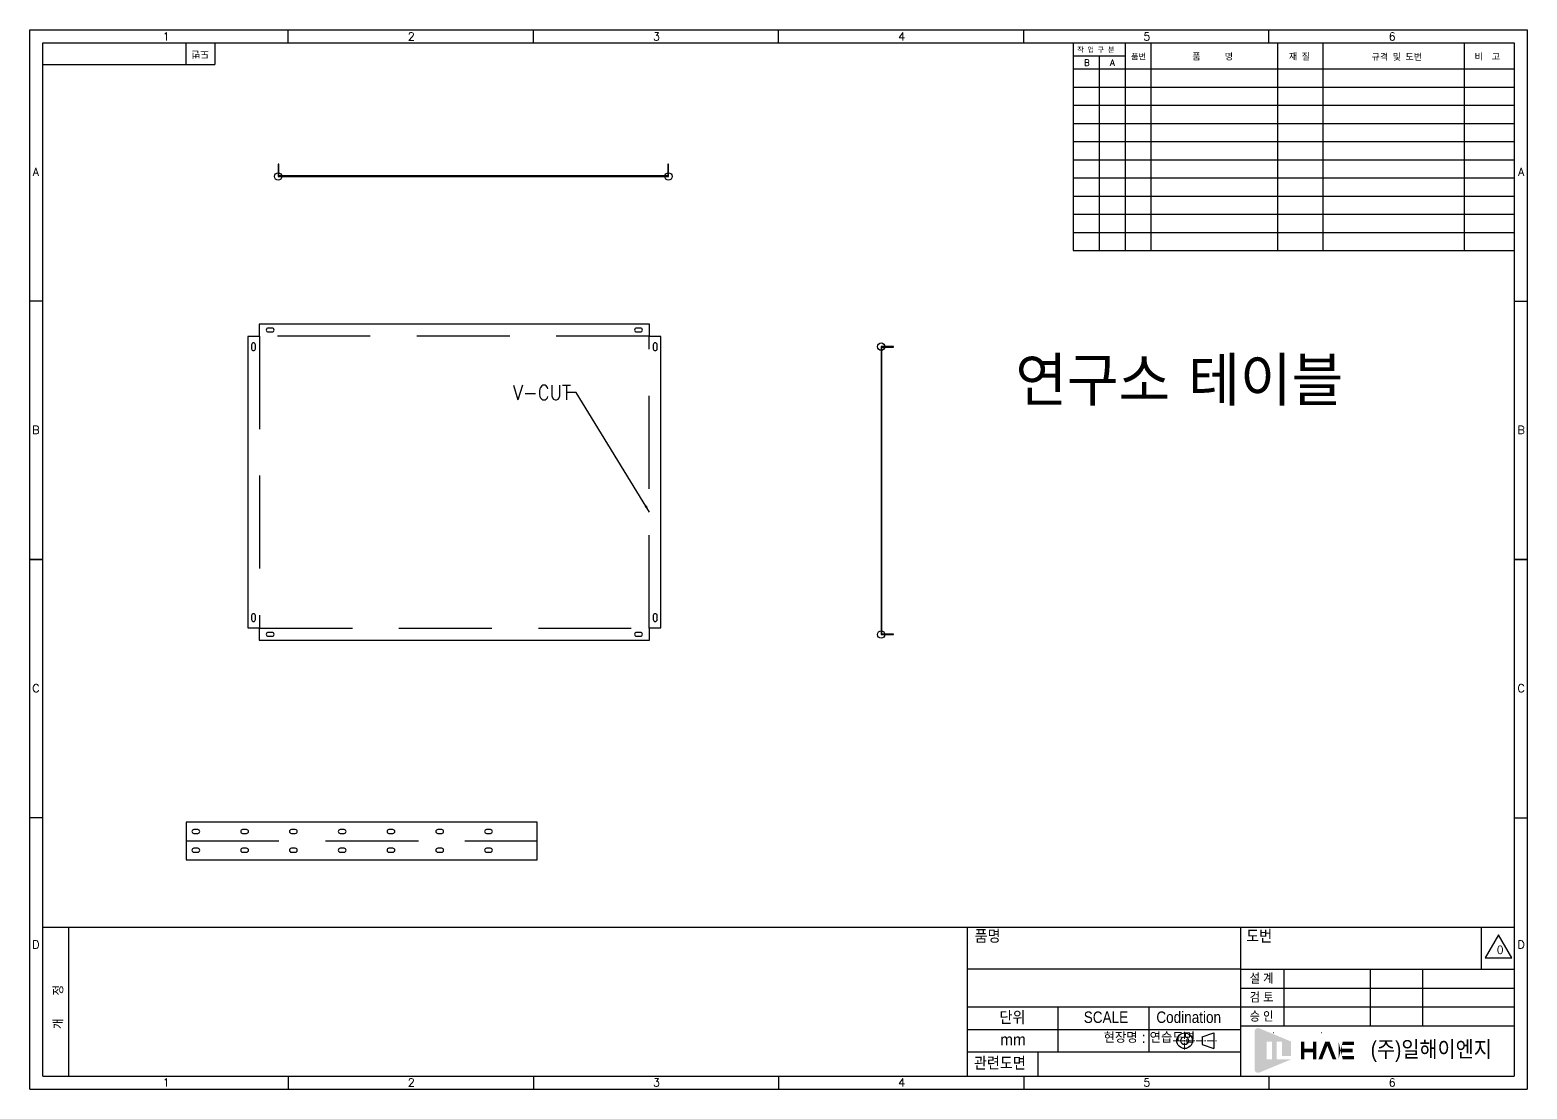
# Model space of a CAD drawing. Header units: millimetres. Extents: x -3500 to 40799, y -720 to 1450.
# Drawn here: x 18730 to 21799, y -720 to 1450 of the extents above; entities that cross this region are included whole.
import ezdxf
from ezdxf.enums import TextEntityAlignment as Align

# ---------------------------------------------------------------- set-up
doc = ezdxf.new("R2010")
doc.units = ezdxf.units.MM
for name, pattern in [('CENTER', [50.800000000000004, 31.75, -6.35, 6.35, -6.35]), ('CENTERX2', [101.60000000000001, 63.5, -12.7, 12.7, -12.7]), ('HIDDEN', [9.524999999999999, 6.35, -3.175])]:
    doc.linetypes.add(name, pattern=pattern)
for name, color, linetype in [('1', 3, 'Continuous'), ('22', 4, 'HIDDEN'), ('레이져', 7, 'Continuous')]:
    doc.layers.add(name, color=color, linetype=linetype)
for name, color, linetype, lineweight in [('1Visible-Basic', 3, 'Continuous', 25), ('3Centerline', 1, 'CENTER', 13), ('Layer1', 1, 'CENTERX2', 25)]:
    doc.layers.add(name, color=color, linetype=linetype, lineweight=lineweight)
doc.styles.add('ADESK1', font='romans.shx', dxfattribs={"width": 0.9, "height": 2.47, "bigfont": 'bigfont.shx'})
doc.styles.add('GHS', font='romans.shx', dxfattribs={"width": 0.9, "height": 2.7, "bigfont": 'ghs.shx'})
doc.styles.add('LGIS', font='gss.shx', dxfattribs={"width": 0.9, "height": 41, "bigfont": 'GHS.SHX'})
doc.styles.add('SIMPLEX', font='simplex.shx', dxfattribs={"bigfont": 'GSM.SHX'})
doc.dimstyles.get("Standard").update_dxf_attribs({"dimtxt": 2.5, "dimasz": 2.5, "dimexe": 1.25, "dimexo": 0.625, "dimtad": 1, "dimcen": 2.5, "dimazin": 3, "dimtfac": 1, "dimtmove": 0, "dimatfit": 3})

# ---------------------------------------------------------------- blocks, each defined once
blk = doc.blocks.new('8x16_horizontal')
at = {"layer": '레이져', "ltscale": 10}
blk.add_lwpolyline([(3.999999980625034, 3.999999988158606), (-4.000000019374966, 3.999999988158606, 0.9999999999999999), (-4.000000019374966, -4.000000011841394), (3.999999980625034, -4.000000011841394, 0.9999999999999999)], format="xyb", close=True, dxfattribs=at)
blk = doc.blocks.new('8x16_vertical')
at = {"layer": '레이져', "ltscale": 10}
blk.add_lwpolyline([(-4.000000008424422, 3.999999996139422), (-4.000000008424422, -4.000000003860578, 0.9999999999999999), (3.999999991575578, -4.000000003860578), (3.999999991575578, 3.999999996139422, 0.9999999999999999)], format="xyb", close=True, dxfattribs=at)
blk = doc.blocks.new('drawings_frame')
at = {"linetype": 'Continuous'}
h = blk.add_hatch(color=7, dxfattribs=at)
edge = h.paths.add_edge_path()
edge.add_line((5725.341413746384, 282.5871844443645), (5873.549164749245, 221.1903406752917))
edge.add_line((5873.549164749129, 221.1903406752863), (5873.549164749129, 154.400828472264))
edge.add_line((5873.549164749129, 154.400828472264), (5830.70735232241, 154.400828472264))
edge.add_line((5830.707352322672, 154.400828472264), (5830.707352322672, 221.1903406752863))
edge.add_line((5830.707352322672, 221.1903406752863), (5806.239477212279, 221.1903406752863))
edge.add_line((5806.239477212133, 221.1903406752863), (5806.239477212133, 138.0889117320366))
edge.add_line((5806.239477212133, 138.0889117320148), (5873.549164749245, 138.0889117320148))
edge.add_line((5873.549164749129, 138.0889117320148), (5725.341413746268, 76.69206796292565))
edge.add_arc((5719.381992986338, 91.8763997541555), 16.31191674023418, 180, 291.4286030821153, ccw=False)
edge.add_line((5703.070076245785, 91.8763997541555), (5703.070076245785, 267.4028526531347))
edge.add_arc((5719.381992986338, 267.4028526531292), 16.31191674023418, 68.57139691788473, 180, ccw=False)
h.paths.add_polyline_path([(5783.947801583912, 138.0889117320148), (5783.947801583912, 221.1903406752863), (5759.479926473898, 221.1903406752863), (5759.479926473898, 138.0889117320148)], flags=17)
blk.add_hatch(color=7, dxfattribs=at).paths.add_polyline_path([(5935.123119112948, 171.4836678335196), (5975.092434056365, 171.4836678335196), (5975.092434056365, 138.0889117320148), (5991.404350796831, 138.0889117320148), (5991.404350796831, 221.1903406752863), (5975.092434056365, 221.1903406752863), (5975.092434056365, 187.7955845737815), (5935.123119112948, 187.7955845737815), (5935.123119112948, 221.1903406752863), (5918.811202372977, 221.1903406752863), (5918.811202372977, 138.0889117320148), (5935.123119112948, 138.0889117320148)])
h = blk.add_hatch(color=7, dxfattribs=at)
h.paths.add_polyline_path([(6166.884135625849, 204.8784239350498), (6166.884135625849, 221.1903406752863), (6094.290987201442, 221.1903406752863), (6094.290987201442, 138.0889117320148), (6166.884135625849, 138.0889117320148), (6166.884135625849, 154.400828472264), (6110.602903941995, 154.400828472264), (6110.602903941995, 171.4836678335196), (6160.027020189911, 171.4836678335196), (6160.027020189911, 187.7955845737815), (6110.602903941995, 187.7955845737815), (6110.602903941995, 204.8784239350498)])
edge = h.paths.add_edge_path(flags=16)
edge.add_line((6113.86528728978, 221.1903406752863), (6094.290987201472, 221.1903406752863))
edge.add_line((6113.86528728978, 138.0889117320148), (6094.290987201472, 138.0889117320148))
at = {"layer": 'Layer1'}
blk.add_hatch(color=1, dxfattribs=at).paths.add_polyline_path([(6066.715368877281, 138.0889117320148), (6084.209060419991, 138.0889117320148), (6052.008366125665, 221.1903406752863), (6032.434066037269, 221.1903406752863), (6000.233371743525, 138.0889117320148), (6017.72706328574, 138.0889117320148), (6042.221216081758, 201.3018064450625)])
at = {"color": 3, "linetype": 'Continuous'}
for p, q in [((0, 4930.241380845536), (6972.131824694574, 4930.241380845536)), ((0, 0), (0, 4930.241380845536)), ((6972.131824694574, 4930.241380845536), (6972.131824694574, 0)), ((5637.024579360848, 754.1597553199335), (5637.024579360848, 60.56339689799279)), ((6759.403924993007, 557.9463621412015), (6759.403924993007, 753.2676973732086)), ((5637.024579360848, 557.9463621412015), (4366.224497258081, 557.9463621412015)), ((5637.024579360848, 293.7116618557411), (6911.568427796563, 293.7116618557411)), ((0, 0), (6972.131824694574, 0))]:
    blk.add_line(p, q, dxfattribs=at)
at = {"color": 3}
for p, q in [((1202.50054798674, 4869.677983947526), (1202.50054798674, 4930.241380845536)), ((2344.43769907605, 4869.677983947526), (2344.43769907605, 4930.241380845536)), ((3486.374850164255, 4869.677983947526), (3486.374850164255, 4930.241380845536)), ((4628.312001253566, 4869.677983947526), (4628.312001253566, 4930.241380845536)), ((5770.249152341712, 4869.677983947526), (5770.249152341712, 4930.241380845536)), ((725.3523507936916, 4869.677983947526), (725.3523507936916, 4769.680183605552)), ((861.1307492541964, 4869.677983947526), (861.1307492541964, 4769.680183605552)), ((60.56339689804008, 3667.399337185147), (0, 3667.399337185147)), ((6911.568427796563, 3667.399337185147), (6972.131824694574, 3667.399337185147)), ((60.56339689804008, 2465.120690422767), (0, 2465.120690422767)), ((6911.568427796563, 2465.120690422767), (6972.131824694574, 2465.120690422767)), ((60.56339689804008, 1262.842043660372), (0, 1262.842043660372)), ((6911.568427796563, 1262.842043660372), (6972.131824694574, 1262.842043660372)), ((5637.024579360848, 557.9463621412015), (6911.568427796563, 557.9463621412015)), ((5840.220838750625, 293.7116618557411), (5840.220838750625, 557.9463621412015)), ((6242.098634245282, 557.9463621412015), (6242.098634245282, 293.7116618557411)), ((6484.840302688914, 557.9463621412015), (6484.840302688914, 293.7116618557411)), ((5637.024579360848, 470.339135308599), (6911.568427796563, 470.339135308599)), ((4366.224497258081, 382.0253985821892), (6911.568427796563, 382.0253985821892)), ((4789.05996400927, 171.387214792041), (4789.05996400927, 382.0253985821892)), ((5211.895430759847, 171.387214792041), (5211.895430759847, 382.0253985821892)), ((4366.224497258081, 276.706306687116), (5637.024579360848, 276.706306687116)), ((5637.024579360848, 171.387214792041), (4366.224497258081, 171.387214792041)), ((4693.456002791558, 171.387214792041), (4693.456002791558, 60.56339689799279)), ((1202.50054798674, 60.56339689799279), (1202.50054798674, 0)), ((2344.43769907605, 60.56339689799279), (2344.43769907605, 0)), ((3486.374850164255, 60.56339689799279), (3486.374850164255, 0)), ((4628.312001253566, 60.56339689799279), (4628.312001253566, 0)), ((5770.249152341712, 60.56339689799279), (5770.249152341712, 0))]:
    blk.add_line(p, q, dxfattribs=at)
at = {"color": 7, "linetype": 'Continuous'}
for p, q in [((60.56339689804008, 4869.677983947526), (6911.568427796563, 4869.677983947526)), ((60.56339689804008, 60.56339689799279), (60.56339689804008, 4869.677983947526)), ((6911.568427796563, 4869.677983947526), (6911.568427796563, 60.56339689799279)), ((60.56339689804008, 754.1597553199335), (6911.568427796563, 754.1597553199335)), ((181.5379140864243, 60.56339689799279), (181.5379140864243, 754.1597553199335)), ((4366.224497258081, 60.56339689799279), (4366.224497258081, 754.1597553199335)), ((60.56339689804008, 60.56339689799279), (6911.568427796563, 60.56339689799279))]:
    blk.add_line(p, q, dxfattribs=at)
for p, q in [((0, 2465.120690422767), (60.56339689804008, 2465.120690422767)), ((6972.131824694574, 2465.120690422767), (6911.568427796563, 2465.120690422767))]:
    blk.add_line(p, q)
at = {"color": 5}
for p, q in [((5791.734400509042, 260.9146742919111), (5790.308805721841, 260.9146742919111)), ((6015.974395986676, 260.9146742919111), (6014.548801199504, 260.9146742919111))]:
    blk.add_line(p, q, dxfattribs=at)
at = {"color": 3}
blk.add_lwpolyline([(6900.920549946284, 610.605157891332), (6838.945816487307, 717.9485450275715), (6776.971083028882, 610.605157891332)], close=True, dxfattribs=at)
at = {"layer": '1'}
for p, q in [((4858.153721621375, 4869.677983947527), (4858.153721621375, 3903.365181041609)), ((5099.731922348175, 4869.677983947526), (5099.731922348207, 3903.365181041608)), ((5220.521022710891, 4869.677983947526), (5220.521022711082, 3903.365181041608)), ((5810.360453794769, 4869.677983947526), (5810.3604537948, 3903.365181041608)), ((6020.422075197333, 4869.677983947526), (6020.422075197462, 3903.365181041608)), ((6678.534342121216, 4869.677983947526), (6678.534342121152, 3903.365181041608)), ((60.56339689804008, 4769.680183605552), (861.1307492541964, 4769.680183605552)), ((4858.153721621375, 4809.283433765902), (5099.731922348175, 4809.283433765902)), ((4858.153721621375, 4748.888883584304), (6911.568427796563, 4748.888883584304)), ((4978.94282198479, 4809.283433765902), (4978.94282198479, 3903.365181041608)), ((4858.153721621375, 4664.33651333003), (6911.568427796563, 4664.33651333003)), ((4858.153721621375, 4579.784143075763), (6911.568427796563, 4579.784143075763)), ((4858.153721621375, 4495.231772821495), (6911.568427796563, 4495.231772821495)), ((4858.153721621375, 4410.679402567221), (6911.568427796563, 4410.679402567221)), ((4858.153721621375, 4326.127032312954), (6911.568427796563, 4326.127032312954)), ((4858.153721621375, 4241.57466205868), (6911.568427796563, 4241.57466205868)), ((4858.153721621375, 4157.022291804412), (6911.568427796563, 4157.022291804412)), ((4858.153721621375, 4072.469921550144), (6911.568427796446, 4072.469921550144)), ((4858.153721621375, 3987.917551295875), (6911.568427796476, 3987.917551295875)), ((4858.153721621375, 3903.365181041608), (6911.568427796504, 3903.365181041608))]:
    blk.add_line(p, q, dxfattribs=at)
at = {"layer": '1Visible-Basic'}
for p, q in [((5458.326427090098, 243.0611971877097), (5512.920373430126, 261.2591793010397)), ((5458.326427090098, 243.0611971877097), (5458.326427090098, 206.6652329610624)), ((5512.920373430126, 261.2591793010397), (5512.920373430126, 188.4672508477561)), ((5458.326427090098, 206.6652329610624), (5512.920373430126, 188.4672508477561))]:
    blk.add_line(p, q, dxfattribs=at)
for major_axis, ratio, start_param in [((25.73583311248555, 25.73583311248555), 0.9999999999999943, 5.497787143782135), ((12.86791655624272, 12.86791655624272), 0.9999999999999915, 5.497787143782134)]:
    blk.add_ellipse((5377.488908176834, 224.863215074387), major_axis=major_axis, ratio=ratio, start_param=start_param, end_param=11.78097245096172, dxfattribs=at)
at = {"layer": '3Centerline'}
for p, q in [((5330.059318138519, 224.863215074387), (5526.063501088502, 224.863215074387)), ((5377.488908176834, 265.5930659794776), (5377.488908176834, 184.0032954727412))]:
    blk.add_line(p, q, dxfattribs=at)
at = {"color": 3, "style": 'ADESK1'}
for s, p in [('1', (634.0166680740658, 4881.124822363854)), ('2', (1775.953819162183, 4881.124822363854)), ('3', (2917.89097025097, 4881.124822363854)), ('4', (4059.828121339728, 4881.124822363854)), ('5', (5201.765272428398, 4881.124822363854)), ('6', (6343.702423517214, 4881.124822363854)), ('A', (27.71781408193056, 4251.785860655902)), ('A', (6944.414010612614, 4251.785860655902)), ('B', (27.71781408193056, 3049.507213893506)), ('B', (6944.414010612614, 3049.507213893506)), ('C', (27.71781408193056, 1847.228567131132)), ('C', (6944.414010612614, 1847.228567131132)), ('D', (27.71781408193056, 653.8310915687507)), ('D', (6944.414010612614, 653.8310915687507)), ('1', (634.0166680740658, 11.83714717687144)), ('2', (1775.953819162183, 11.83714717687144)), ('3', (2917.89097025097, 11.83714717687144)), ('4', (4059.828121339728, 11.83714717687144)), ('5', (5201.765272428398, 11.83714717687144)), ('6', (6343.702423517214, 11.83714717687144))]:
    blk.add_text(s, height=37.27941130480147, dxfattribs=at).set_placement(p, align=Align.CENTER)
at = {"linetype": 'Continuous', "ltscale": 10, "style": 'GHS'}
for s, height, rotation, p in [('도번', 31.62878981676483, 180, (833.7199648451642, 4834.849057578898)), ('개   정', 47.44318472514723, 90, (155.778137633286, 278.8683694553383))]:
    blk.add_text(s, height=height, rotation=rotation, dxfattribs=at).set_placement(p)
for s, height, p in [('작 업 구 분', 24.09812557467796, (4877.008221317784, 4824.066662836245)), ('품번', 27.38423360758859, (5127.759568454843, 4790.054314847009)), ('품     명', 30.12265696834745, (5413.091635737102, 4788.778881799253)), ('재 질', 30.12265696834745, (5863.029573977634, 4789.137469151048)), ('규격 및 도번', 30.12265696834745, (6247.960540605854, 4787.543455076095)), ('비  고', 30.12265696834745, (6727.407071267255, 4788.599587393636)), ('B', 29.68650975213027, (4908.653463641327, 4762.58181153522)), ('A', 29.68650975213027, (5029.442564004101, 4762.58181153522))]:
    blk.add_text(s, height=height, dxfattribs=at).set_placement(p)
at = {"color": 3}
for s, height, style, p in [('0', 37.46643376272538, 'SIMPLEX', (6830.470319042943, 629.2835297726415)), ('mm', 53.5234768038934, 'LGIS', (4518.521599284839, 203.4306837268632))]:
    blk.add_text(s, height=height, dxfattribs=dict(at, style=style)).set_placement(p)
at = {"color": 3, "attachment_point": 1, "style": 'LGIS'}
for s, insert, char_height in [('{\\fGulim|b0|i0|c129|p50;품명}', (4399.444843480276, 739.8095560185211), 53.5234768038934), ('{\\fGulim|b0|i0|c129|p50;도번}', (5664.065373054065, 739.8095560185211), 53.5234768038934), ('{\\fGulim|b0|i0|c129|p50;설 계}', (5680.447381148202, 537.8162439866901), 42.81878144311472), ('{\\fGulim|b0|i0|c129|p50;검 토}', (5680.447381148202, 449.5025072602766), 42.81878144311472), ('{\\fGulim|b0|i0|c129|p50;단위}', (4515.135554655746, 361.1426254901307), 53.5234768038934), ('{\\fGulim|b0|i0|c129|p50;SCALE}', (4907.729409609601, 361.1426254901307), 53.5234768038934), ('{\\fGulim|b0|i0|c129|p50;Codination}', (5245.74740473507, 361.1426254901307), 53.5234768038934), ('{\\fGulim|b0|i0|c129|p50;승 인}', (5680.447381148202, 361.1887705338522), 42.81878144311472), ('{\\fGulim|b0|i0|c129|p50;관련도면}', (4396.152388803108, 148.5679474879307), 53.5234768038934)]:
    blk.add_mtext(s, dxfattribs=dict(at, insert=insert, char_height=char_height))
at = {"color": 7, "insert": (6243.946353467501, 223.0290409589215), "char_height": 74.62036382454137, "attachment_point": 1, "style": 'LGIS'}
blk.add_mtext('{\\fHYHeadLine-Medium|b0|i0|c129|p18;(주)일해이엔지}', dxfattribs=at)

msp = doc.modelspace()

# ---------------------------------------------------------------- linework, layer by layer
for p, q in [((19240, 1175), (19238.8, 1175)), ((19238.8, 1175), (19238.8, 1150)), ((19240, 1175), (19240, 1175)), ((19240, 1151.2), (19240, 1175)), ((20038.8, 1175), (20037.6, 1175)), ((20037.6, 1175), (20037.6, 1151.2)), ((20038.8, 1150), (20038.8, 1175)), ((19238.8, 1150), (20038.8, 1150)), ((20037.6, 1151.2), (19240, 1151.2)), ((20000, 847), (19200, 847)), ((19200, 847), (19200, 822)), ((20000, 822), (20000, 847)), ((19200, 822), (19176.5, 822)), ((19176.5, 822), (19176.5, 225)), ((20023.5, 822), (20000, 822)), ((20023.5, 225), (20023.5, 822)), ((20500, 801.2), (20475, 801.2)), ((20475, 801.2), (20475, 211.20000000000005)), ((20476.2, 212.40000000000003), (20476.2, 800.0000000000001)), ((20476.2, 800.0000000000001), (20500, 800)), ((20500, 800), (20500, 801.2)), ((20500, 800), (20500, 800)), ((19176.5, 225), (19200, 225)), ((19200, 225), (19200, 200)), ((20000, 200), (20000, 225)), ((20000, 225), (20023.5, 225)), ((19200, 200), (19200, 200)), ((19200, 200), (20000, 200)), ((20475, 211.20000000000005), (20500, 211.20000000000005)), ((20500, 212.40000000000003), (20476.2, 212.40000000000003)), ((20500, 211.20000000000005), (20500, 212.40000000000003)), ((19770, -173), (19050, -173)), ((19050, -173), (19050, -250)), ((19770, -250), (19770, -173)), ((19050, -250), (19770, -250))]:
    msp.add_line(p, q)
at = {"color": 7}
for centre in [(19238.8, 1150), (20038.8, 1150), (20475, 801.2), (20475, 211.20000000000005)]:
    msp.add_circle(centre, 7.5, dxfattribs=at)
at = {"layer": '22', "ltscale": 30}
for p, q in [((19999.25, 822.75), (19200.75, 822.75)), ((19200.75, 822.75), (19200.75, 224.25)), ((19999.25, 224.25), (19999.25, 822.75)), ((19200.75, 224.25), (19200.75, 224.25)), ((19200.75, 224.25), (19999.25, 224.25)), ((19050, -211.5), (19770, -211.5))]:
    msp.add_line(p, q, dxfattribs=at)

# ---------------------------------------------------------------- block references
at = {"xscale": 0.44016227180527384, "yscale": 0.44016227180527384}
msp.add_blockref('drawings_frame', (18730, -720, 0.44016227180527384), dxfattribs=at)
for name, p in [('8x16_horizontal', (19222.5, 835.25, 1)), ('8x16_horizontal', (19977.5, 835.25, 1)), ('8x16_vertical', (19188.25, 801, 1)), ('8x16_vertical', (20011.75, 801, 1)), ('8x16_vertical', (19188.25, 246, 1)), ('8x16_vertical', (20011.75, 246, 1)), ('8x16_horizontal', (19222.5, 211.75, 1)), ('8x16_horizontal', (19977.5, 211.75, 1))]:
    msp.add_blockref(name, p)
at = {"layer": '레이져'}
for p in [(19070, -192.25, 1), (19170, -192.25, 1), (19270, -192.25, 1), (19370, -192.25, 1), (19470, -192.25, 1), (19570, -192.25, 1), (19670, -192.25, 1), (19070, -230.75, 1), (19170, -230.75, 1), (19270, -230.75, 1), (19370, -230.75, 1), (19470, -230.75, 1), (19570, -230.75, 1), (19670, -230.75, 1)]:
    msp.add_blockref('8x16_horizontal', p, dxfattribs=at)

# ---------------------------------------------------------------- texts
at = {"style": 'LGIS'}
for s, height, p in [('연구소 테이블', 100, (20750, 650)), ('현장명 : 연습도면', 22.008113590263694, (20930.811359026367, -631.9675456389452))]:
    msp.add_text(s, height=height, dxfattribs=at).set_placement(p, align=Align.BOTTOM_LEFT)
at = {"color": 2, "insert": (19720, 722), "char_height": 30, "attachment_point": 1, "style": 'GHS'}
msp.add_mtext('V-CUT', dxfattribs=at)

# ---------------------------------------------------------------- leaders
at = {"color": 3}
msp.add_leader([(20000, 462), (19850, 707), (19830, 707)], dimstyle='Standard', override={"dimasz": 15}, dxfattribs=at)

doc.saveas('drawing.dxf')
